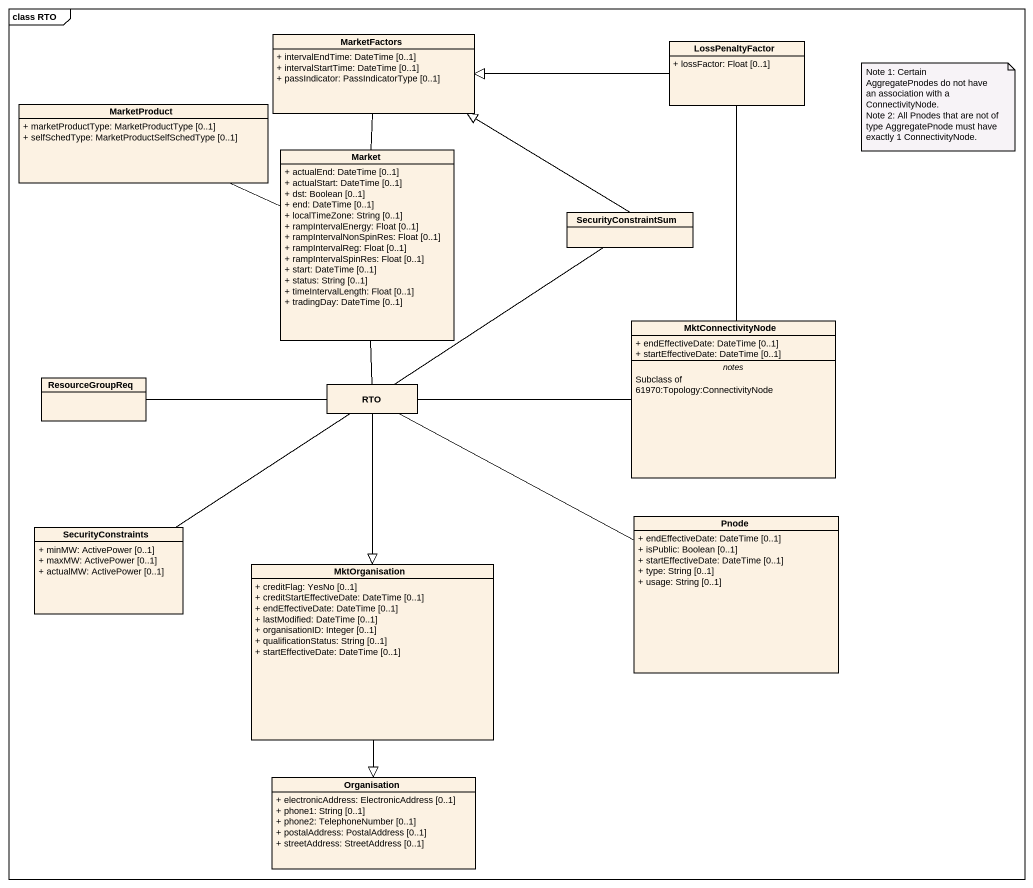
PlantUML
@startuml
mainframe class RTO
hide circle
hide empty members
skinparam classAttributeIconSize 0
class MarketFactors {
  + intervalEndTime: DateTime [0..1]
  + intervalStartTime: DateTime [0..1]
  + passIndicator: PassIndicatorType [0..1]
}
class LossPenaltyFactor {
  + lossFactor: Float [0..1]
}
class MarketProduct {
  + marketProductType: MarketProductType [0..1]
  + selfSchedType: MarketProductSelfSchedType [0..1]
}
class Market {
  + actualEnd: DateTime [0..1]
  + actualStart: DateTime [0..1]
  + dst: Boolean [0..1]
  + end: DateTime [0..1]
  + localTimeZone: String [0..1]
  + rampIntervalEnergy: Float [0..1]
  + rampIntervalNonSpinRes: Float [0..1]
  + rampIntervalReg: Float [0..1]
  + rampIntervalSpinRes: Float [0..1]
  + start: DateTime [0..1]
  + status: String [0..1]
  + timeIntervalLength: Float [0..1]
  + tradingDay: DateTime [0..1]
}
class SecurityConstraintSum
class MktConnectivityNode {
  + endEffectiveDate: DateTime [0..1]
  + startEffectiveDate: DateTime [0..1]
  -- notes --
  Subclass of 61970:Topology:ConnectivityNode
}
class ResourceGroupReq
class RTO
class Pnode {
  + endEffectiveDate: DateTime [0..1]
  + isPublic: Boolean [0..1]
  + startEffectiveDate: DateTime [0..1]
  + type: String [0..1]
  + usage: String [0..1]
}
class SecurityConstraints {
  + minMW: ActivePower [0..1]
  + maxMW: ActivePower [0..1]
  + actualMW: ActivePower [0..1]
}
class MktOrganisation {
  + creditFlag: YesNo [0..1]
  + creditStartEffectiveDate: DateTime [0..1]
  + endEffectiveDate: DateTime [0..1]
  + lastModified: DateTime [0..1]
  + organisationID: Integer [0..1]
  + qualificationStatus: String [0..1]
  + startEffectiveDate: DateTime [0..1]
}
class Organisation {
  + electronicAddress: ElectronicAddress [0..1]
  + phone1: String [0..1]
  + phone2: TelephoneNumber [0..1]
  + postalAddress: PostalAddress [0..1]
  + streetAddress: StreetAddress [0..1]
}
MarketFactors -- Market
LossPenaltyFactor -left-|> MarketFactors
LossPenaltyFactor -- MktConnectivityNode
MarketProduct -right- Market
Market -- RTO
SecurityConstraintSum -up-|> MarketFactors
SecurityConstraintSum -- RTO
ResourceGroupReq -right- RTO
RTO -right- MktConnectivityNode
RTO -right- Pnode
RTO --|> MktOrganisation
SecurityConstraints -up- RTO
MktOrganisation --|> Organisation
note as N1
  Note 1: Certain AggregatePnodes do not have an association with a ConnectivityNode.
  Note 2: All Pnodes that are not of type AggregatePnode must have exactly 1 ConnectivityNode.
end note
@enduml
